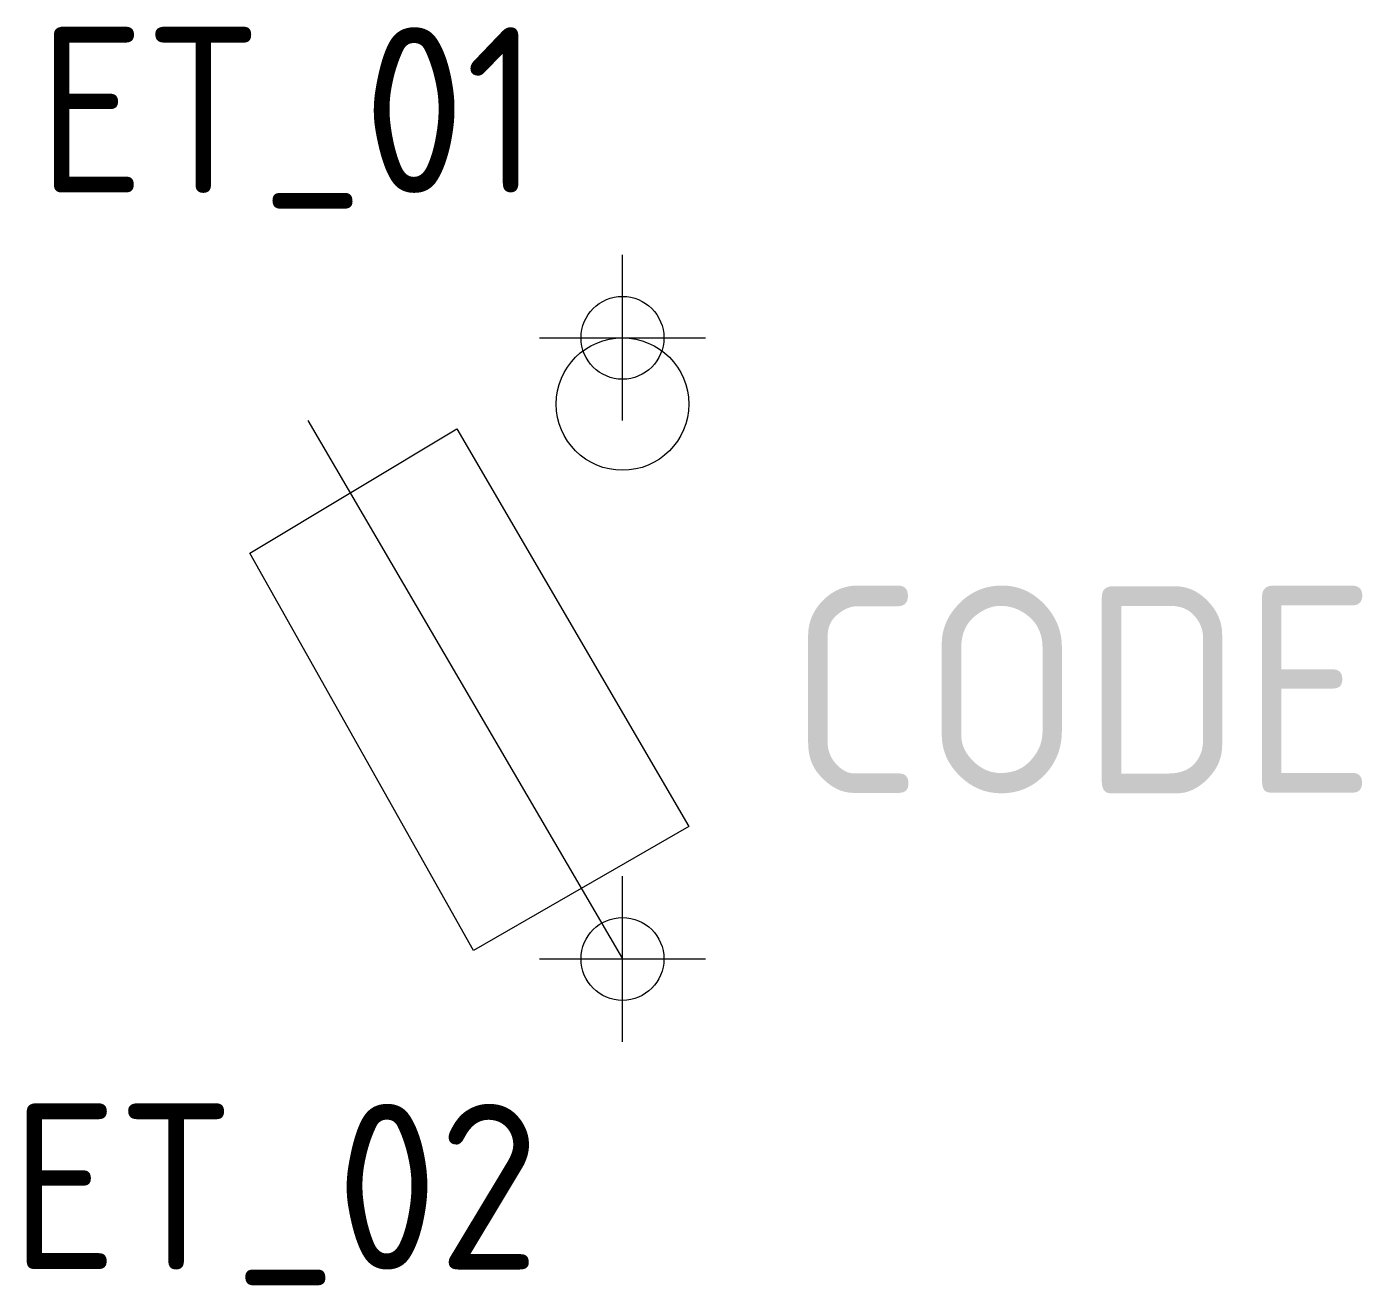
# Model space of a CAD drawing. Extents: x 1682.8 to 1698.9, y 3862.3 to 3877.5.
import ezdxf
from ezdxf.enums import TextEntityAlignment as Align

# ---------------------------------------------------------------- set-up
doc = ezdxf.new("R2010")
doc.units = 0
doc.header["$LTSCALE"] = 10
doc.header["$MEASUREMENT"] = 0
doc.header["$PDMODE"] = 34
doc.header["$PDSIZE"] = -5
doc.layers.get('0').update_dxf_attribs({"linetype": 'CONTINUOUS'})
for name, color, linetype in [('C', 7, 'CONTINUOUS'), ('TKST2', 1, 'CONTINUOUS'), ('TKST3', 3, 'CONTINUOUS')]:
    doc.layers.add(name, color=color, linetype=linetype)
doc.styles.get("Standard").update_dxf_attribs({"font": 'iso8.shx'})

msp = doc.modelspace()

# ---------------------------------------------------------------- linework, layer by layer
for points in [[(1689, 3873.75), (1691, 3873.75)], [(1685.5, 3871.15), (1688, 3872.65), (1690.8, 3867.85), (1688.2, 3866.35), (1685.5, 3871.15)], [(1686.2, 3872.75), (1690, 3866.25)]]:
    msp.add_lwpolyline(points)
msp.add_circle((1690, 3872.95), 0.8)
at = {"layer": 'C', "color": 1}
msp.add_point((1690, 3873.75), dxfattribs=at)
at = {"layer": 'C', "color": 2}
msp.add_point((1690, 3866.25), dxfattribs=at)

# ---------------------------------------------------------------- texts
at = {"layer": 'TKST2'}
msp.add_attdef('ET_01', text='', height=2, dxfattribs=at).set_placement((1689, 3875.5), align=Align.RIGHT)
msp.add_attdef('ET_02', text='', height=2, dxfattribs=at).set_placement((1689, 3864.5), align=Align.TOP_RIGHT)
at = {"layer": 'TKST3'}
msp.add_attdef('CODE', (1692, 3868.25), '-Q', height=2.5, dxfattribs=at)

doc.saveas('drawing.dxf')
